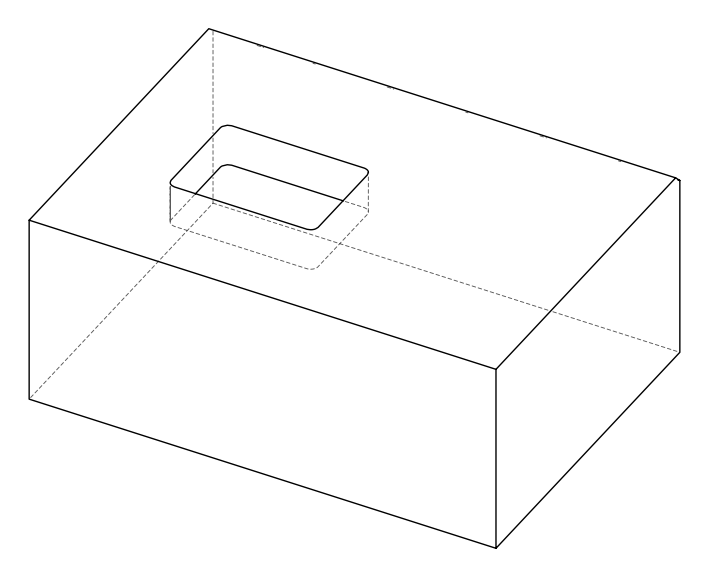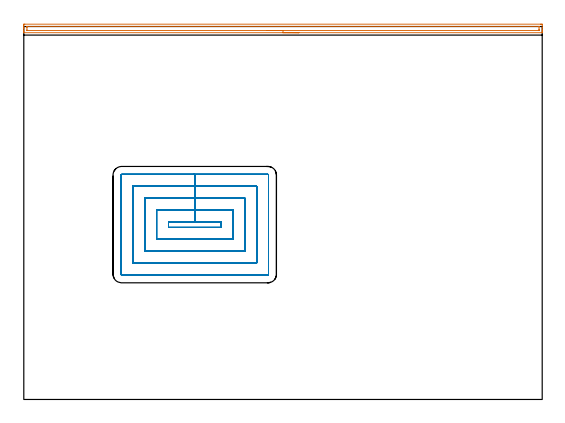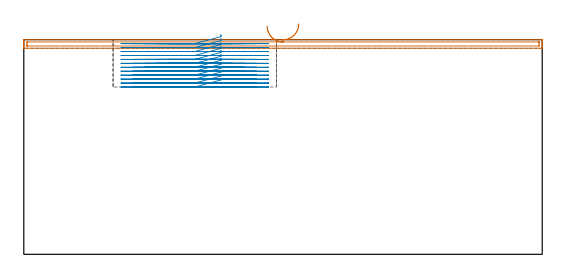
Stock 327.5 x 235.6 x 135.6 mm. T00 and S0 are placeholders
(PLAN: 2 operations, 1 tool changes, 30.4 min)
(1 AREA_MILL | FG_CHAMFER_SURFACE | UGT0205_001 | 5.43 min | 4781 mm3)
(2 MILL_RECTANGULAR_POCKET | POCKET_RECTANGULAR_STRAIGHT | NXT0201_013 | Follow Part, ap 2.5, ae 75% | 25 min | 226097 mm3)
(TOOL UGT0205_001 | Chamfer Mill 20 x 3 x 45 deg. | D20 FL50 Z2)
(TOOL NXT0201_013 | ENDMILL 10mm | D10 FL30 Z4)
(OP 1 AREA_MILL)
G17 G21 G94 G90
T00 M6
G54
G17 G0 G90 X173.75 Y231.7 S1061 M3
G43 Z145.6 H0
G94 G1 X173.712 Z144.728 F250.
X173.598 Z143.863
X173.409 Z143.012
X173.147 Z142.18
X172.813 Z141.374
X172.41 Z140.6
X171.942 Z139.864
X171.41 Z139.172
X170.821 Z138.529
X170.178 Z137.939
X169.486 Z137.408
X168.75 Z136.94
X167.976 Z136.537
X167.17 Z136.203
X166.338 Z135.941
X165.486 Z135.752
X164.622 Z135.638
X163.75 Z135.6
X0.178
X0.008 Y231.703 Z135.588
X0. Y231.719 Z135.572
Y232.089 Z135.21
Y232.37 Z134.93
Y233.074 Z134.221
Y234.31 Z132.987
Y234.842 Z132.452
Y235.46 Z131.835
Y235.726 Z131.569
Y236.344 Z130.952
X0.003 Y236.61 Z130.686
X0.009 Y237.091 Z130.205
X0.135 Y237.095 Z130.203
X0.625 Y237.1 Z130.2
X326.38
X326.875 Y237.099 Z130.201
X327.365 Y237.095 Z130.203
X327.491 Y237.091 Z130.205
X327.5 Y236.61 Z130.686
Y234.842 Z132.452
Y233.426 Z133.871
Y233.074 Z134.221
Y232.37 Z134.93
Y232.09 Z135.21
X327.493 Y231.718 Z135.573
X327.491 Y231.703 Z135.588
X327.323 Y231.7 Z135.6
X163.75
Y233.114 Z134.186
X2.371 Y233.115 Z134.185
X2.015 Y233.121 Z134.179
X2.01 Y233.236 Z134.064
X2.002 Y233.479 Z133.821
X2. Y234.842 Z132.458
X2.001 Y235.249 Z132.051
X2.008 Y235.658 Z131.642
X2.01 Y235.68 Z131.62
X2.015 Y235.681 Z131.619
X2.039 Y235.684 Z131.616
X2.093 Y235.685 Z131.615
X2.199 Y235.686 Z131.614
X325.129 Y235.685 Z131.615
X325.485 Y235.679 Z131.621
X325.49 Y235.564 Z131.736
X325.498 Y235.321 Z131.979
X325.5 Y233.958 Z133.342
X325.499 Y233.551 Z133.749
X325.492 Y233.142 Z134.158
X325.49 Y233.12 Z134.18
X325.485 Y233.119 Z134.181
X325.461 Y233.116 Z134.184
X325.407 Y233.115 Z134.185
X325.301 Y233.114 Z134.186
X163.75
X162.878 Z134.224
X162.014 Z134.338
X161.162 Z134.526
X160.33 Z134.789
X159.524 Z135.123
X158.75 Z135.526
X158.014 Z135.994
X157.322 Z136.525
X156.679 Z137.115
X156.09 Z137.758
X155.558 Z138.45
X155.09 Z139.186
X154.687 Z139.96
X154.353 Z140.766
X154.091 Z141.598
X153.902 Z142.449
X153.788 Z143.314
X153.75 Z144.186
G0 Z145.6
M5
M2
(OP 2 MILL_RECTANGULAR_POCKET)
G17 G21 G94 G90
T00 M6
G54
G17 G0 G90 X124.205 Y108.7 S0 M3
G43 Z145.6 H0
Z138.6
G94 G1 X124.6 Z138.494 F250.
Y112.2 Z137.556
X108. Z133.108
X91.4 F500.
Y108.7
X124.6
Y112.2
X108.
Y119.7
X83.9
Y101.2
X132.1
Y119.7
X108.
Y127.2
X76.4
Y93.7
X139.6
Y127.2
X108.
Y134.7
X68.9
Y86.2
X147.1
Y134.7
X108.
Y142.2
X61.8
G3 X61.4 Y141.8 R0.4
G1 Y79.1
G3 X61.8 Y78.7 R0.4
G1 X154.2
G3 X154.6 Y79.1 R0.4
G1 Y141.8
G3 X154.2 Y142.2 R0.4
G1 X108.
X107.
G0 X124.205 Y108.7 Z136.108
G1 X124.6 Z136.002 F250.
Y112.2 Z135.065
X108. Z130.617
X91.4 F500.
Y108.7
X124.6
Y112.2
X108.
Y119.7
X83.9
Y101.2
X132.1
Y119.7
X108.
Y127.2
X76.4
Y93.7
X139.6
Y127.2
X108.
Y134.7
X68.9
Y86.2
X147.1
Y134.7
X108.
Y142.2
X61.8
G3 X61.4 Y141.8 R0.4
G1 Y79.1
G3 X61.8 Y78.7 R0.4
G1 X154.2
G3 X154.6 Y79.1 R0.4
G1 Y141.8
G3 X154.2 Y142.2 R0.4
G1 X108.
X107.
G0 X124.205 Y108.7 Z133.617
G1 X124.6 Z133.511 F250.
Y112.2 Z132.573
X108. Z128.125
X91.4 F500.
Y108.7
X124.6
Y112.2
X108.
Y119.7
X83.9
Y101.2
X132.1
Y119.7
X108.
Y127.2
X76.4
Y93.7
X139.6
Y127.2
X108.
Y134.7
X68.9
Y86.2
X147.1
Y134.7
X108.
Y142.2
X61.8
G3 X61.4 Y141.8 R0.4
G1 Y79.1
G3 X61.8 Y78.7 R0.4
G1 X154.2
G3 X154.6 Y79.1 R0.4
G1 Y141.8
G3 X154.2 Y142.2 R0.4
G1 X108.
X107.
G0 X124.205 Y108.7 Z131.125
G1 X124.6 Z131.019 F250.
Y112.2 Z130.081
X108. Z125.633
X91.4 F500.
Y108.7
X124.6
Y112.2
X108.
Y119.7
X83.9
Y101.2
X132.1
Y119.7
X108.
Y127.2
X76.4
Y93.7
X139.6
Y127.2
X108.
Y134.7
X68.9
Y86.2
X147.1
Y134.7
X108.
Y142.2
X61.8
G3 X61.4 Y141.8 R0.4
G1 Y79.1
G3 X61.8 Y78.7 R0.4
G1 X154.2
G3 X154.6 Y79.1 R0.4
G1 Y141.8
G3 X154.2 Y142.2 R0.4
G1 X108.
X107.
G0 X124.205 Y108.7 Z128.633
G1 X124.6 Z128.527 F250.
Y112.2 Z127.59
X108. Z123.142
X91.4 F500.
Y108.7
X124.6
Y112.2
X108.
Y119.7
X83.9
Y101.2
X132.1
Y119.7
X108.
Y127.2
X76.4
Y93.7
X139.6
Y127.2
X108.
Y134.7
X68.9
Y86.2
X147.1
Y134.7
X108.
Y142.2
X61.8
G3 X61.4 Y141.8 R0.4
G1 Y79.1
G3 X61.8 Y78.7 R0.4
G1 X154.2
G3 X154.6 Y79.1 R0.4
G1 Y141.8
G3 X154.2 Y142.2 R0.4
G1 X108.
X107.
G0 X124.205 Y108.7 Z126.142
G1 X124.6 Z126.036 F250.
Y112.2 Z125.098
X108. Z120.65
X91.4 F500.
Y108.7
X124.6
Y112.2
X108.
Y119.7
X83.9
Y101.2
X132.1
Y119.7
X108.
Y127.2
X76.4
Y93.7
X139.6
Y127.2
X108.
Y134.7
X68.9
Y86.2
X147.1
Y134.7
X108.
Y142.2
X61.8
G3 X61.4 Y141.8 R0.4
G1 Y79.1
G3 X61.8 Y78.7 R0.4
G1 X154.2
G3 X154.6 Y79.1 R0.4
G1 Y141.8
G3 X154.2 Y142.2 R0.4
G1 X108.
X107.
G0 X124.205 Y108.7 Z123.65
G1 X124.6 Z123.544 F250.
Y112.2 Z122.606
X108. Z118.158
X91.4 F500.
Y108.7
X124.6
Y112.2
X108.
Y119.7
X83.9
Y101.2
X132.1
Y119.7
X108.
Y127.2
X76.4
Y93.7
X139.6
Y127.2
X108.
Y134.7
X68.9
Y86.2
X147.1
Y134.7
X108.
Y142.2
X61.8
G3 X61.4 Y141.8 R0.4
G1 Y79.1
G3 X61.8 Y78.7 R0.4
G1 X154.2
G3 X154.6 Y79.1 R0.4
G1 Y141.8
G3 X154.2 Y142.2 R0.4
G1 X108.
X107.
G0 X124.205 Y108.7 Z121.158
G1 X124.6 Z121.052 F250.
Y112.2 Z120.115
X108. Z115.667
X91.4 F500.
Y108.7
X124.6
Y112.2
X108.
Y119.7
X83.9
Y101.2
X132.1
Y119.7
X108.
Y127.2
X76.4
Y93.7
X139.6
Y127.2
X108.
Y134.7
X68.9
Y86.2
X147.1
Y134.7
X108.
Y142.2
X61.8
G3 X61.4 Y141.8 R0.4
G1 Y79.1
G3 X61.8 Y78.7 R0.4
G1 X154.2
G3 X154.6 Y79.1 R0.4
G1 Y141.8
G3 X154.2 Y142.2 R0.4
G1 X108.
X107.
G0 X124.205 Y108.7 Z118.667
G1 X124.6 Z118.561 F250.
Y112.2 Z117.623
X108. Z113.175
X91.4 F500.
Y108.7
X124.6
Y112.2
X108.
Y119.7
X83.9
Y101.2
X132.1
Y119.7
X108.
Y127.2
X76.4
Y93.7
X139.6
Y127.2
X108.
Y134.7
X68.9
Y86.2
X147.1
Y134.7
X108.
Y142.2
X61.8
G3 X61.4 Y141.8 R0.4
G1 Y79.1
G3 X61.8 Y78.7 R0.4
G1 X154.2
G3 X154.6 Y79.1 R0.4
G1 Y141.8
G3 X154.2 Y142.2 R0.4
G1 X108.
X107.
G0 X124.205 Y108.7 Z116.175
G1 X124.6 Z116.069 F250.
Y112.2 Z115.131
X108. Z110.683
X91.4 F500.
Y108.7
X124.6
Y112.2
X108.
Y119.7
X83.9
Y101.2
X132.1
Y119.7
X108.
Y127.2
X76.4
Y93.7
X139.6
Y127.2
X108.
Y134.7
X68.9
Y86.2
X147.1
Y134.7
X108.
Y142.2
X61.8
G3 X61.4 Y141.8 R0.4
G1 Y79.1
G3 X61.8 Y78.7 R0.4
G1 X154.2
G3 X154.6 Y79.1 R0.4
G1 Y141.8
G3 X154.2 Y142.2 R0.4
G1 X108.
X107.
G0 X124.205 Y108.7 Z113.683
G1 X124.6 Z113.577 F250.
Y112.2 Z112.64
X108. Z108.192
X91.4 F500.
Y108.7
X124.6
Y112.2
X108.
Y119.7
X83.9
Y101.2
X132.1
Y119.7
X108.
Y127.2
X76.4
Y93.7
X139.6
Y127.2
X108.
Y134.7
X68.9
Y86.2
X147.1
Y134.7
X108.
Y142.2
X61.8
G3 X61.4 Y141.8 R0.4
G1 Y79.1
G3 X61.8 Y78.7 R0.4
G1 X154.2
G3 X154.6 Y79.1 R0.4
G1 Y141.8
G3 X154.2 Y142.2 R0.4
G1 X108.
X107.
G0 X124.205 Y108.7 Z111.192
G1 X124.6 Z111.086 F250.
Y112.2 Z110.148
X108. Z105.7
X91.4 F500.
Y108.7
X124.6
Y112.2
X108.
Y119.7
X83.9
Y101.2
X132.1
Y119.7
X108.
Y127.2
X76.4
Y93.7
X139.6
Y127.2
X108.
Y134.7
X68.9
Y86.2
X147.1
Y134.7
X108.
Y142.2
X61.8
G3 X61.4 Y141.8 R0.4
G1 Y79.1
G3 X61.8 Y78.7 R0.4
G1 X154.2
G3 X154.6 Y79.1 R0.4
G1 Y141.8
G3 X154.2 Y142.2 R0.4
G1 X108.
X107.
G0 Z145.6
M5
M2
